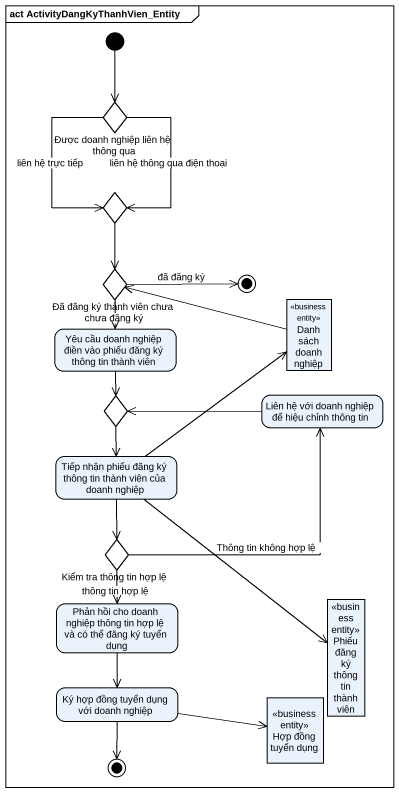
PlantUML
@startuml
mainframe act ActivityDangKyThanhVien_Entity
hide empty description
state "Được doanh nghiệp liên hệ thông qua" as Được_doanh_nghiệp_liên_hệ <<choice>>
state choice1 <<choice>>
state "Đã đăng ký thành viên chưa" as Đã_đăng_ký_thành_viên_chưa <<choice>>
state final1 <<end>>
state "Yêu cầu doanh nghiệp điền vào phiếu đăng ký thông tin thành viên" as Yêu_cầu_doanh_nghiệp_điền
state "Danh sách doanh nghiệp" as Danh_sách_doanh_nghiệp <<business entity>>
state choice2 <<choice>>
state "Liên hệ với doanh nghiệp để hiệu chỉnh thông tin" as Liên_hệ_với_doanh_nghiệp_để
state "Tiếp nhận phiếu đăng ký thông tin thành viên của doanh nghiệp" as Tiếp_nhận_phiếu_đăng_ký
state "Kiểm tra thông tin hợp lệ" as Kiểm_tra_thông_tin_hợp_lệ <<choice>>
state "Phản hồi cho doanh nghiệp thông tin hợp lệ và có thể đăng ký tuyển dụng" as Phản_hồi_cho_doanh_nghiệp
state "Phiếu đăng ký thông tin thành viên" as Phiếu_đăng_ký_thông_tin <<business entity>>
state "Ký hợp đồng tuyển dụng với doanh nghiệp" as Ký_hợp_đồng_tuyển_dụng_với
state "Hợp đồng tuyển dụng" as Hợp_đồng_tuyển_dụng <<business entity>>
state final2 <<end>>
[*] --> Được_doanh_nghiệp_liên_hệ
Được_doanh_nghiệp_liên_hệ --> choice1 : liên hệ trực tiếp
Được_doanh_nghiệp_liên_hệ --> choice1 : liên hệ thông qua điện thoại
choice1 --> Đã_đăng_ký_thành_viên_chưa
Đã_đăng_ký_thành_viên_chưa -right-> final1 : đã đăng ký
Đã_đăng_ký_thành_viên_chưa --> Yêu_cầu_doanh_nghiệp_điền : chưa đăng ký
Yêu_cầu_doanh_nghiệp_điền --> choice2
Danh_sách_doanh_nghiệp -left-> Đã_đăng_ký_thành_viên_chưa
choice2 --> Tiếp_nhận_phiếu_đăng_ký
Liên_hệ_với_doanh_nghiệp_để -left-> choice2
Tiếp_nhận_phiếu_đăng_ký -up-> Danh_sách_doanh_nghiệp
Tiếp_nhận_phiếu_đăng_ký --> Kiểm_tra_thông_tin_hợp_lệ
Tiếp_nhận_phiếu_đăng_ký --> Phiếu_đăng_ký_thông_tin
Kiểm_tra_thông_tin_hợp_lệ -up-> Liên_hệ_với_doanh_nghiệp_để : Thông tin không hợp lệ
Kiểm_tra_thông_tin_hợp_lệ --> Phản_hồi_cho_doanh_nghiệp : thông tin hợp lệ
Phản_hồi_cho_doanh_nghiệp --> Ký_hợp_đồng_tuyển_dụng_với
Ký_hợp_đồng_tuyển_dụng_với -right-> Hợp_đồng_tuyển_dụng
Ký_hợp_đồng_tuyển_dụng_với --> final2
@enduml
